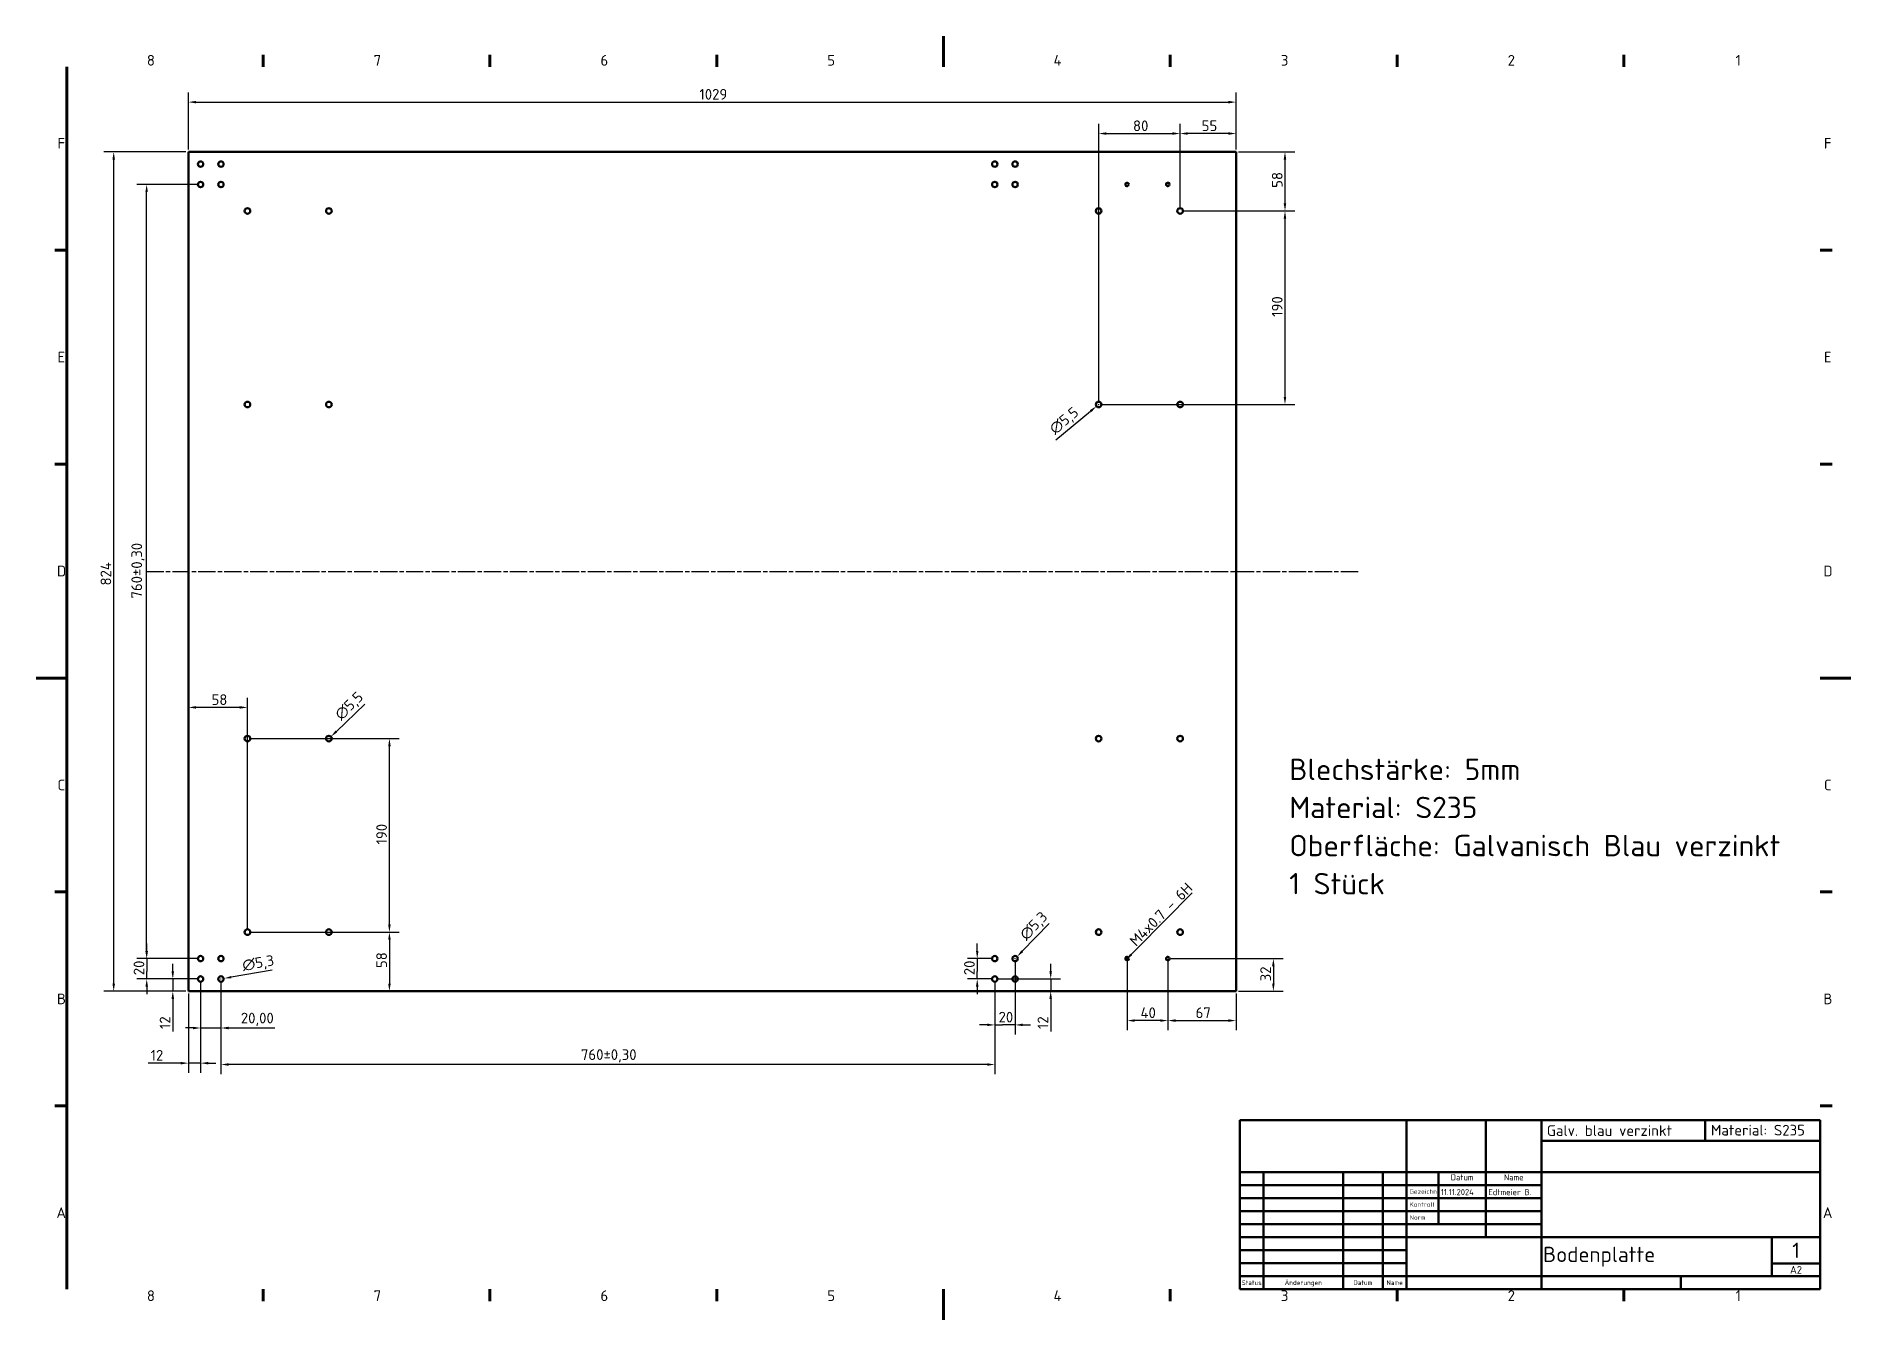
# Model space of a CAD drawing. Header units: millimetres. Extents: x 0 to 1782, y 0 to 1260.
import ezdxf
from ezdxf.enums import TextEntityAlignment as Align

# ---------------------------------------------------------------- set-up
doc = ezdxf.new("R2010")
doc.units = ezdxf.units.MM
doc.header["$LTSCALE"] = 3
doc.linetypes.add('CHAIN', pattern=[0.3543, 0.2362, -0.0295, 0.0591, -0.0295])
for name, color, linetype, lineweight in [('Bemaßung (ISO)', 7, 'Continuous', 25), ('Mittellinie (ISO)', 7, 'Continuous', 25), ('Rahmen (ISO)', 7, 'Continuous', 70), ('Sichtbar (ISO)', 7, 'Continuous', 50), ('Sichtbar schmal (ISO)', 7, 'Continuous', 35), ('Symbol (ISO)', 7, 'Continuous', 25), ('Titel (ISO)', 7, 'Continuous', 50)]:
    doc.layers.add(name, color=color, linetype=linetype, lineweight=lineweight)
doc.styles.add('Notiztext (DIN)', font='isocpeur.ttf')
doc.styles.add('Textstil11', font='isocpeur.ttf')
doc.styles.add('Textstil13', font='isocpeur.ttf')
doc.styles.add('Textstil14', font='isocpeur.ttf')
doc.styles.add('Textstil19', font='isocpeur.ttf')
doc.dimstyles.new('Standard (DIN)', dxfattribs={"dimscale": 3, "dimtxt": 3.5, "dimasz": 2.5, "dimexe": 3.175, "dimexo": 0.8, "dimgap": 0.8, "dimtad": 1, "dimrnd": 1e-08, "dimzin": 0, "dimtxsty": 'Notiztext (DIN)', "dimcen": 0.09, "dimdle": 10, "dimclrd": 256, "dimclre": 256, "dimclrt": 256, "dimadec": 0, "dimazin": 0, "dimtfac": 1, "dimtmove": 0, "dimatfit": 3, "dimfxl": 0, "dimtolj": 1, "dimtzin": 0, "dimlwd": -1, "dimlwe": -1, "dimarcsym": 0})
doc.dimstyles.new('Standard (DIN)$7', dxfattribs={"dimscale": 3, "dimtxt": 3.5, "dimasz": 2.5, "dimexe": 3.175, "dimexo": 0.8, "dimgap": 0.8, "dimtad": 1, "dimrnd": 1e-08, "dimzin": 0, "dimtxsty": 'Notiztext (DIN)', "dimcen": 0.09, "dimdle": 10, "dimclrd": 256, "dimclre": 256, "dimclrt": 256, "dimadec": 0, "dimazin": 0, "dimtfac": 1, "dimtmove": 0, "dimatfit": 3, "dimfxl": 0, "dimtolj": 1, "dimtzin": 0, "dimlwd": -1, "dimlwe": -1, "dimarcsym": 0})

# ---------------------------------------------------------------- blocks, each defined once
blk = doc.blocks.new('Ränder Vorgaberahmen')
at = {"layer": 'Rahmen (ISO)'}
for p, q in [((74.25, 410), (74.25, 413.9)), ((148.5, 410), (148.5, 413.9)), ((222.75, 410), (222.75, 413.9)), ((371.25, 410), (371.25, 413.9)), ((445.5, 410), (445.5, 413.9)), ((519.75, 410), (519.75, 413.9)), ((10, 350), (6.1, 350)), ((584, 350), (587.9, 350)), ((10, 280), (6.1, 280)), ((584, 280), (587.9, 280)), ((10, 140), (6.1, 140)), ((584, 140), (587.9, 140)), ((10, 70), (6.1, 70)), ((584, 70), (587.9, 70)), ((74.25, 10), (74.25, 6.1)), ((148.5, 10), (148.5, 6.1)), ((222.75, 10), (222.75, 6.1)), ((371.25, 10), (371.25, 6.1)), ((445.5, 10), (445.5, 6.1)), ((519.75, 10), (519.75, 6.1))]:
    blk.add_line(p, q, dxfattribs=at)
at = {"layer": 'Rahmen (ISO)', "flags": 128}
for points in [[(297, 420), (297, 410)], [(10, 10), (10, 410)], [(0, 210), (10, 210)], [(594, 210), (584, 210)], [(297, 0), (297, 10)]]:
    blk.add_lwpolyline(points, dxfattribs=at)
at = {"layer": 'Rahmen (ISO)', "char_height": 3.5, "attachment_point": 7, "style": 'Notiztext (DIN)'}
for s, insert in [('8', (36.2, 410.4)), ('7', (110.45, 410.4)), ('6', (184.7, 410.4)), ('5', (258.95, 410.4)), ('4', (333.03, 410.4)), ('3', (407.45, 410.4)), ('2', (481.7, 410.4)), ('1', (556.3, 410.4)), ('F', (6.93, 383.25)), ('F', (585.23, 383.25)), ('E', (6.93, 313.25)), ('E', (585.23, 313.25)), ('D', (6.75, 243.25)), ('D', (585.05, 243.25)), ('C', (6.93, 173.25)), ('C', (585.23, 173.25)), ('B', (6.75, 103.25)), ('B', (585.05, 103.25)), ('A', (6.58, 33.25)), ('A', (584.88, 33.25)), ('8', (36.2, 6.1)), ('7', (110.45, 6.1)), ('6', (184.7, 6.1)), ('5', (258.95, 6.1)), ('4', (333.03, 6.1)), ('3', (407.45, 6.1)), ('2', (481.7, 6.1)), ('1', (556.3, 6.1))]:
    blk.add_mtext(s, dxfattribs=dict(at, insert=insert))
blk = doc.blocks.new('Schriftfelder DIN')
at = {"layer": 'Titel (ISO)'}
for p, q in [((288.4, 155.08), (98.4, 155.08)), ((98.4, 155.08), (98.4, 99.83)), ((153, 99.83), (153, 155.08)), ((179, 138.08), (179, 155.08)), ((197.2, 99.83), (197.2, 155.08)), ((250.8, 148.33), (250.8, 155.08)), ((288.4, 99.83), (288.4, 155.08)), ((197.2, 148.33), (288.4, 148.33)), ((98.4, 138.08), (288.4, 138.08)), ((106.2, 99.83), (106.2, 138.08)), ((132.2, 99.83), (132.2, 138.08)), ((145.2, 99.83), (145.2, 138.08)), ((163.4, 121.08), (163.4, 138.08)), ((179, 116.83), (179, 138.08)), ((98.4, 133.83), (153, 133.83)), ((153, 133.83), (197.2, 133.83)), ((98.4, 129.58), (153, 129.58)), ((98.4, 125.33), (153, 125.33)), ((153, 129.58), (197.2, 129.58)), ((153, 125.33), (197.2, 125.33)), ((98.4, 121.08), (153, 121.08)), ((153, 121.08), (197.2, 121.08)), ((98.4, 116.83), (153, 116.83)), ((153, 116.83), (288.4, 116.83)), ((272.6, 104.08), (272.6, 116.83)), ((98.4, 112.58), (153, 112.58)), ((153, 108.33), (98.4, 108.33)), ((272.6, 108.22), (288.4, 108.22)), ((98.4, 104.08), (153, 104.08)), ((153, 104.08), (197.2, 104.08)), ((197.2, 104.08), (288.4, 104.08)), ((242.8, 99.83), (242.8, 104.08)), ((98.4, 99.83), (288.4, 99.83))]:
    blk.add_line(p, q, dxfattribs=at)
at = {"layer": 'Titel (ISO)', "style": 'Textstil14'}
for s, p in [('Datum', (171.2, 134.83)), ('Name', (188.1, 134.83))]:
    blk.add_text(s, height=2, dxfattribs=at).set_placement(p, align=Align.BOTTOM_CENTER)
at = {"layer": 'Titel (ISO)', "style": 'Textstil13'}
for s, p in [('Gezeichn', (154, 130.58)), ('Kontroll', (154, 126.33)), ('Norm', (154, 122.08))]:
    blk.add_text(s, height=1.5, dxfattribs=at).set_placement(p, align=Align.BOTTOM_LEFT)
for s, p in [('Status', (102.3, 101.95)), ('Änderungen', (119.2, 101.95)), ('Datum', (138.7, 101.95)), ('Name', (149.1, 101.95))]:
    blk.add_text(s, height=1.5, dxfattribs=at).set_placement(p, align=Align.MIDDLE_CENTER)
at = {"layer": 'Titel (ISO)'}
for tag, p, height, style in [('ERSTELLUNGSDATUM_001', (164.2, 130.58), 2, 'Textstil14'), ('AUTOR_001', (179.8, 130.58), 2, 'Textstil14'), ('BAUTEILNUMMER_001', (197.7, 108.7), 5, 'Textstil11'), ('Blattnummer_001', (279.25, 110.02), 5, 'Textstil11'), ('Blattgröße_001', (278.51, 104.9), 2.49, 'Textstil19')]:
    blk.add_attdef(tag, p, '', height=height, dxfattribs=dict(at, style=style))
at = {"layer": 'Titel (ISO)', "style": 'Textstil14'}
for tag, p in [('KONTROLLDATUM', (164.4, 126.33)), ('KONTROLLIERT_VON', (180, 126.33)), ('GENEHM.DAT._KONSTR.', (164.4, 122.08)), ('KONSTR._GEN._VON', (180, 122.08))]:
    blk.add_attdef(tag, text='', height=2, dxfattribs=at).set_placement(p, align=Align.BOTTOM_LEFT)
at = {"layer": 'Titel (ISO)', "style": 'Textstil11'}
blk.add_attdef('TITEL', text='', height=5, dxfattribs=at).set_placement((198.2, 127.45), align=Align.MIDDLE_LEFT)
blk = doc.blocks.new('*D5')
at = {"layer": 'Bemaßung (ISO)'}
for p, q in [((147, 1146.5), (66.5, 1146.5)), ((76, 330), (76, 1139)), ((147, 322.5), (66.5, 322.5))]:
    blk.add_line(p, q, dxfattribs=at)
for points in [[(74.8, 1139), (77.3, 1139), (76, 1146.5)], [(74.8, 330), (77.3, 330), (76, 322.5)]]:
    blk.add_solid(points, dxfattribs=at)
at = {"layer": 'Defpoints', "color": 0}
for p in [(76, 1146.5), (149.4, 1146.5), (149.4, 322.5)]:
    blk.add_point(p, dxfattribs=at)
at = {"layer": 'Bemaßung (ISO)', "insert": (63.1, 720.8), "char_height": 10.5, "attachment_point": 1, "rotation": 90, "style": 'Notiztext (DIN)'}
blk.add_mtext('\\A1;824', dxfattribs=at)
blk = doc.blocks.new('*D6')
at = {"layer": 'Bemaßung (ISO)'}
for p, q in [((149.4, 1148.9), (149.4, 1204.9)), ((156.9, 1195.4), (1170.9, 1195.4)), ((1178.4, 1148.9), (1178.4, 1204.9))]:
    blk.add_line(p, q, dxfattribs=at)
for points in [[(156.9, 1196.6), (156.9, 1194.1), (149.4, 1195.4)], [(1170.9, 1196.6), (1170.9, 1194.1), (1178.4, 1195.4)]]:
    blk.add_solid(points, dxfattribs=at)
at = {"layer": 'Defpoints', "color": 0}
for p in [(1178.4, 1195.4), (149.4, 1146.5), (1178.4, 1146.5)]:
    blk.add_point(p, dxfattribs=at)
at = {"layer": 'Bemaßung (ISO)', "insert": (651.3, 1208.3), "char_height": 10.5, "attachment_point": 1, "style": 'Notiztext (DIN)'}
blk.add_mtext('\\A1;1029', dxfattribs=at)
blk = doc.blocks.new('*D7')
at = {"layer": 'Bemaßung (ISO)'}
for p, q in [((161.4, 332.1), (161.4, 242.4)), ((149.4, 320.1), (149.4, 242.4)), ((141.9, 251.9), (109.9, 251.9)), ((161.4, 251.9), (149.4, 251.9)), ((168.9, 251.9), (176.4, 251.9))]:
    blk.add_line(p, q, dxfattribs=at)
for points in [[(141.9, 253.1), (141.9, 250.6), (149.4, 251.9)], [(168.9, 253.1), (168.9, 250.6), (161.4, 251.9)]]:
    blk.add_solid(points, dxfattribs=at)
at = {"layer": 'Defpoints', "color": 0}
for p in [(149.4, 322.5), (161.4, 334.5), (149.4, 251.9)]:
    blk.add_point(p, dxfattribs=at)
at = {"layer": 'Bemaßung (ISO)', "insert": (112.3, 264.8), "char_height": 10.5, "attachment_point": 1, "style": 'Notiztext (DIN)'}
blk.add_mtext('\\A1;12', dxfattribs=at)
blk = doc.blocks.new('*D8')
at = {"layer": 'Bemaßung (ISO)'}
for p, q in [((161.4, 332.1), (161.4, 276.9)), ((181.4, 332.1), (181.4, 276.9)), ((153.9, 286.4), (146.4, 286.4)), ((161.4, 286.4), (181.4, 286.4)), ((188.9, 286.4), (234.3, 286.4))]:
    blk.add_line(p, q, dxfattribs=at)
for points in [[(153.9, 287.6), (153.9, 285.1), (161.4, 286.4)], [(188.9, 287.6), (188.9, 285.1), (181.4, 286.4)]]:
    blk.add_solid(points, dxfattribs=at)
at = {"layer": 'Defpoints', "color": 0}
for p in [(161.4, 334.5), (181.4, 334.5), (161.4, 286.4)]:
    blk.add_point(p, dxfattribs=at)
at = {"layer": 'Bemaßung (ISO)', "insert": (200.9, 301.4), "char_height": 10.5, "attachment_point": 1, "style": 'Notiztext (DIN)'}
blk.add_mtext('\\A1;20,00', dxfattribs=at)
blk = doc.blocks.new('*D9')
at = {"layer": 'Bemaßung (ISO)'}
for p, q in [((134.1, 342), (134.1, 349.5)), ((159, 334.5), (124.6, 334.5)), ((147, 322.5), (124.6, 322.5)), ((134.1, 334.5), (134.1, 322.5)), ((134.1, 315), (134.1, 283))]:
    blk.add_line(p, q, dxfattribs=at)
for points in [[(132.8, 342), (135.3, 342), (134.1, 334.5)], [(132.8, 315), (135.3, 315), (134.1, 322.5)]]:
    blk.add_solid(points, dxfattribs=at)
at = {"layer": 'Defpoints', "color": 0}
for p in [(134.1, 322.5), (149.4, 322.5), (161.4, 334.5)]:
    blk.add_point(p, dxfattribs=at)
at = {"layer": 'Bemaßung (ISO)', "insert": (121.2, 285.4), "char_height": 10.5, "attachment_point": 1, "rotation": 90, "style": 'Notiztext (DIN)'}
blk.add_mtext('\\A1;12', dxfattribs=at)
blk = doc.blocks.new('*D10')
at = {"layer": 'Bemaßung (ISO)'}
for p, q in [((108.5, 362), (108.5, 369.5)), ((159, 354.5), (98.9, 354.5)), ((108.5, 354.5), (108.5, 347)), ((108.5, 347), (108.5, 342)), ((108.5, 334.5), (108.5, 342)), ((159, 334.5), (98.9, 334.5)), ((108.5, 327), (108.5, 319.5))]:
    blk.add_line(p, q, dxfattribs=at)
for points in [[(107.2, 362), (109.7, 362), (108.5, 354.5)], [(107.2, 327), (109.7, 327), (108.5, 334.5)]]:
    blk.add_solid(points, dxfattribs=at)
at = {"layer": 'Defpoints', "color": 0}
for p in [(161.4, 354.5), (108.5, 334.5), (161.4, 334.5)]:
    blk.add_point(p, dxfattribs=at)
at = {"layer": 'Bemaßung (ISO)', "insert": (95.6, 338.2), "char_height": 10.5, "attachment_point": 1, "rotation": 90, "style": 'Notiztext (DIN)'}
blk.add_mtext('\\A1;20', dxfattribs=at)
blk = doc.blocks.new('*D11')
at = {"layer": 'Bemaßung (ISO)'}
for p, q in [((231.8, 343), (191.4, 336.2)), ((181.1, 334.5), (181.6, 334.5)), ((181.4, 334.2), (181.4, 334.8))]:
    blk.add_line(p, q, dxfattribs=at)
blk.add_solid([(191.2, 337.4), (191.6, 335), (184, 335)], dxfattribs=at)
at = {"layer": 'Defpoints', "color": 0}
for p in [(178.8, 334.1), (184, 335)]:
    blk.add_point(p, dxfattribs=at)
at = {"layer": 'Bemaßung (ISO)', "insert": (201.5, 353.1), "char_height": 10.5, "attachment_point": 1, "rotation": 9.5491, "style": 'Notiztext (DIN)'}
blk.add_mtext('\\A1;∅5,3', dxfattribs=at)
blk = doc.blocks.new('*D12')
at = {"layer": 'Bemaßung (ISO)'}
for p, q in [((209.8, 380.5), (356.4, 380.5)), ((346.8, 373), (346.8, 330))]:
    blk.add_line(p, q, dxfattribs=at)
for points in [[(345.6, 373), (348.1, 373), (346.8, 380.5)], [(345.6, 330), (348.1, 330), (346.8, 322.5)]]:
    blk.add_solid(points, dxfattribs=at)
at = {"layer": 'Defpoints', "color": 0}
for p in [(207.4, 380.5), (346.8, 322.5), (346.8, 322.5)]:
    blk.add_point(p, dxfattribs=at)
at = {"layer": 'Bemaßung (ISO)', "insert": (333.9, 345.2), "char_height": 10.5, "attachment_point": 1, "rotation": 90, "style": 'Notiztext (DIN)'}
blk.add_mtext('\\A1;58', dxfattribs=at)
blk = doc.blocks.new('*D13')
at = {"layer": 'Bemaßung (ISO)'}
for p, q in [((209.8, 570.5), (356.4, 570.5)), ((346.8, 388), (346.8, 563)), ((209.8, 380.5), (356.4, 380.5))]:
    blk.add_line(p, q, dxfattribs=at)
for points in [[(345.6, 563), (348.1, 563), (346.8, 570.5)], [(345.6, 388), (348.1, 388), (346.8, 380.5)]]:
    blk.add_solid(points, dxfattribs=at)
at = {"layer": 'Defpoints', "color": 0}
for p in [(207.4, 570.5), (346.8, 570.5), (207.4, 380.5)]:
    blk.add_point(p, dxfattribs=at)
at = {"layer": 'Bemaßung (ISO)', "insert": (333.9, 466.6), "char_height": 10.5, "attachment_point": 1, "rotation": 90, "style": 'Notiztext (DIN)'}
blk.add_mtext('\\A1;190', dxfattribs=at)
blk = doc.blocks.new('*D14')
at = {"layer": 'Bemaßung (ISO)'}
for p, q in [((207.4, 382.9), (207.4, 610.6)), ((199.9, 601.1), (156.9, 601.1))]:
    blk.add_line(p, q, dxfattribs=at)
for points in [[(156.9, 602.4), (156.9, 599.9), (149.4, 601.1)], [(199.9, 602.4), (199.9, 599.9), (207.4, 601.1)]]:
    blk.add_solid(points, dxfattribs=at)
at = {"layer": 'Defpoints', "color": 0}
for p in [(149.4, 601.1), (149.4, 601.1), (207.4, 380.5)]:
    blk.add_point(p, dxfattribs=at)
at = {"layer": 'Bemaßung (ISO)', "insert": (172.1, 614), "char_height": 10.5, "attachment_point": 1, "style": 'Notiztext (DIN)'}
blk.add_mtext('\\A1;58', dxfattribs=at)
blk = doc.blocks.new('*D15')
at = {"layer": 'Bemaßung (ISO)'}
for p, q in [((322.6, 604.4), (294.8, 577.6)), ((287.1, 570.5), (287.6, 570.5)), ((287.4, 570.2), (287.4, 570.8))]:
    blk.add_line(p, q, dxfattribs=at)
blk.add_solid([(293.9, 578.5), (295.6, 576.7), (289.4, 572.4)], dxfattribs=at)
at = {"layer": 'Defpoints', "color": 0}
for p in [(289.4, 572.4), (285.4, 568.6)]:
    blk.add_point(p, dxfattribs=at)
at = {"layer": 'Bemaßung (ISO)', "insert": (291.9, 595.7), "char_height": 10.5, "attachment_point": 1, "rotation": 43.9059, "style": 'Notiztext (DIN)'}
blk.add_mtext('\\A1;∅5,5', dxfattribs=at)
blk = doc.blocks.new('*D16')
at = {"layer": 'Bemaßung (ISO)'}
for p, q in [((181.4, 332.1), (181.4, 241)), ((941.4, 332.1), (941.4, 241)), ((933.9, 250.5), (188.9, 250.5))]:
    blk.add_line(p, q, dxfattribs=at)
for points in [[(188.9, 251.8), (188.9, 249.3), (181.4, 250.5)], [(933.9, 251.8), (933.9, 249.3), (941.4, 250.5)]]:
    blk.add_solid(points, dxfattribs=at)
at = {"layer": 'Defpoints', "color": 0}
for p in [(181.4, 334.5), (941.4, 334.5), (181.4, 250.5)]:
    blk.add_point(p, dxfattribs=at)
at = {"layer": 'Bemaßung (ISO)', "insert": (534.9, 265.5), "char_height": 10.5, "attachment_point": 1, "style": 'Notiztext (DIN)'}
blk.add_mtext('\\A1;760±0,30', dxfattribs=at)
blk = doc.blocks.new('*D17')
at = {"layer": 'Bemaßung (ISO)'}
for p, q in [((159, 1114.5), (98.9, 1114.5)), ((108.4, 362), (108.4, 1107)), ((159, 354.5), (98.9, 354.5))]:
    blk.add_line(p, q, dxfattribs=at)
for points in [[(107.1, 1107), (109.6, 1107), (108.4, 1114.5)], [(107.1, 362), (109.6, 362), (108.4, 354.5)]]:
    blk.add_solid(points, dxfattribs=at)
at = {"layer": 'Defpoints', "color": 0}
for p in [(108.4, 1114.5), (161.4, 1114.5), (161.4, 354.5)]:
    blk.add_point(p, dxfattribs=at)
at = {"layer": 'Bemaßung (ISO)', "insert": (93.4, 708), "char_height": 10.5, "attachment_point": 1, "rotation": 90, "style": 'Notiztext (DIN)'}
blk.add_mtext('\\A1;760±0,30', dxfattribs=at)
blk = doc.blocks.new('*D18')
at = {"layer": 'Bemaßung (ISO)'}
for p, q in [((961.4, 352.1), (961.4, 279.9)), ((941.4, 332.1), (941.4, 279.9)), ((933.9, 289.4), (926.4, 289.4)), ((941.4, 289.4), (948.9, 289.4)), ((953.9, 289.4), (948.9, 289.4)), ((961.4, 289.4), (953.9, 289.4)), ((968.9, 289.4), (976.4, 289.4))]:
    blk.add_line(p, q, dxfattribs=at)
for points in [[(933.9, 290.7), (933.9, 288.2), (941.4, 289.4)], [(968.9, 290.7), (968.9, 288.2), (961.4, 289.4)]]:
    blk.add_solid(points, dxfattribs=at)
at = {"layer": 'Defpoints', "color": 0}
for p in [(961.4, 354.5), (941.4, 334.5), (941.4, 289.4)]:
    blk.add_point(p, dxfattribs=at)
at = {"layer": 'Bemaßung (ISO)', "insert": (945.1, 302.3), "char_height": 10.5, "attachment_point": 1, "style": 'Notiztext (DIN)'}
blk.add_mtext('\\A1;20', dxfattribs=at)
blk = doc.blocks.new('*D19')
at = {"layer": 'Bemaßung (ISO)'}
for p, q in [((996.3, 342), (996.3, 349.5)), ((943.8, 334.5), (1005.8, 334.5)), ((996.3, 334.5), (996.3, 322.5)), ((996.3, 315), (996.3, 283))]:
    blk.add_line(p, q, dxfattribs=at)
for points in [[(995, 342), (997.5, 342), (996.3, 334.5)], [(995, 315), (997.5, 315), (996.3, 322.5)]]:
    blk.add_solid(points, dxfattribs=at)
at = {"layer": 'Defpoints', "color": 0}
for p in [(941.4, 334.5), (996.3, 322.5), (1004.8, 322.5)]:
    blk.add_point(p, dxfattribs=at)
at = {"layer": 'Bemaßung (ISO)', "insert": (983.4, 285.4), "char_height": 10.5, "attachment_point": 1, "rotation": 90, "style": 'Notiztext (DIN)'}
blk.add_mtext('\\A1;12', dxfattribs=at)
blk = doc.blocks.new('*D20')
at = {"layer": 'Bemaßung (ISO)'}
for p, q in [((924.1, 362), (924.1, 369.5)), ((939, 354.5), (914.6, 354.5)), ((924.1, 354.5), (924.1, 347)), ((924.1, 347), (924.1, 342)), ((924.1, 334.5), (924.1, 342)), ((939, 334.5), (914.6, 334.5)), ((924.1, 327), (924.1, 319.5))]:
    blk.add_line(p, q, dxfattribs=at)
for points in [[(922.9, 362), (925.4, 362), (924.1, 354.5)], [(922.9, 327), (925.4, 327), (924.1, 334.5)]]:
    blk.add_solid(points, dxfattribs=at)
at = {"layer": 'Defpoints', "color": 0}
for p in [(941.4, 354.5), (924.1, 334.5), (941.4, 334.5)]:
    blk.add_point(p, dxfattribs=at)
at = {"layer": 'Bemaßung (ISO)', "insert": (911.2, 338.2), "char_height": 10.5, "attachment_point": 1, "rotation": 90, "style": 'Notiztext (DIN)'}
blk.add_mtext('\\A1;20', dxfattribs=at)
blk = doc.blocks.new('*D21')
at = {"layer": 'Bemaßung (ISO)'}
for p, q in [((994.9, 389.1), (968.4, 361.8)), ((961.1, 354.5), (961.6, 354.5)), ((961.4, 354.2), (961.4, 354.8))]:
    blk.add_line(p, q, dxfattribs=at)
blk.add_solid([(967.5, 362.7), (969.3, 360.9), (963.2, 356.4)], dxfattribs=at)
at = {"layer": 'Defpoints', "color": 0}
for p in [(963.2, 356.4), (959.5, 352.6)]:
    blk.add_point(p, dxfattribs=at)
at = {"layer": 'Bemaßung (ISO)', "insert": (964.6, 379.3), "char_height": 10.5, "attachment_point": 1, "rotation": 45.813, "style": 'Notiztext (DIN)'}
blk.add_mtext('\\A1;∅5,3', dxfattribs=at)
blk = doc.blocks.new('*D22')
at = {"layer": 'Bemaßung (ISO)'}
for p, q in [((1111.4, 352.1), (1111.4, 284.2)), ((1178.4, 320.1), (1178.4, 284.2)), ((1118.9, 293.7), (1170.9, 293.7))]:
    blk.add_line(p, q, dxfattribs=at)
for points in [[(1118.9, 294.9), (1118.9, 292.4), (1111.4, 293.7)], [(1170.9, 294.9), (1170.9, 292.4), (1178.4, 293.7)]]:
    blk.add_solid(points, dxfattribs=at)
at = {"layer": 'Defpoints', "color": 0}
for p in [(1111.4, 354.5), (1178.4, 322.5), (1178.4, 293.7)]:
    blk.add_point(p, dxfattribs=at)
at = {"layer": 'Bemaßung (ISO)', "insert": (1138.6, 306.6), "char_height": 10.5, "attachment_point": 1, "style": 'Notiztext (DIN)'}
blk.add_mtext('\\A1;67', dxfattribs=at)
blk = doc.blocks.new('*D23')
at = {"layer": 'Bemaßung (ISO)'}
for p, q in [((1071.4, 352.1), (1071.4, 284.2)), ((1111.4, 352.1), (1111.4, 284.2)), ((1103.9, 293.7), (1078.9, 293.7))]:
    blk.add_line(p, q, dxfattribs=at)
for points in [[(1078.9, 294.9), (1078.9, 292.4), (1071.4, 293.7)], [(1103.9, 294.9), (1103.9, 292.4), (1111.4, 293.7)]]:
    blk.add_solid(points, dxfattribs=at)
at = {"layer": 'Defpoints', "color": 0}
for p in [(1071.4, 354.5), (1111.4, 354.5), (1071.4, 293.7)]:
    blk.add_point(p, dxfattribs=at)
at = {"layer": 'Bemaßung (ISO)', "insert": (1084.5, 306.6), "char_height": 10.5, "attachment_point": 1, "style": 'Notiztext (DIN)'}
blk.add_mtext('\\A1;40', dxfattribs=at)
blk = doc.blocks.new('*D24')
at = {"layer": 'Bemaßung (ISO)'}
for p, q in [((1113.8, 354.5), (1224.5, 354.5)), ((1215, 347), (1215, 330)), ((1180.8, 322.5), (1224.5, 322.5))]:
    blk.add_line(p, q, dxfattribs=at)
for points in [[(1213.7, 347), (1216.2, 347), (1215, 354.5)], [(1213.7, 330), (1216.2, 330), (1215, 322.5)]]:
    blk.add_solid(points, dxfattribs=at)
at = {"layer": 'Defpoints', "color": 0}
for p in [(1111.4, 354.5), (1178.4, 322.5), (1215, 322.5)]:
    blk.add_point(p, dxfattribs=at)
at = {"layer": 'Bemaßung (ISO)', "insert": (1202.1, 332.2), "char_height": 10.5, "attachment_point": 1, "rotation": 90, "style": 'Notiztext (DIN)'}
blk.add_mtext('\\A1;32', dxfattribs=at)
blk = doc.blocks.new('*D25')
at = {"layer": 'Bemaßung (ISO)'}
for p, q in [((1123.4, 1090.9), (1123.4, 1174)), ((1170.9, 1164.5), (1130.9, 1164.5)), ((1178.4, 1148.9), (1178.4, 1174))]:
    blk.add_line(p, q, dxfattribs=at)
for points in [[(1130.9, 1165.8), (1130.9, 1163.3), (1123.4, 1164.5)], [(1170.9, 1165.8), (1170.9, 1163.3), (1178.4, 1164.5)]]:
    blk.add_solid(points, dxfattribs=at)
at = {"layer": 'Defpoints', "color": 0}
for p in [(1123.4, 1164.5), (1178.4, 1146.5), (1123.4, 1088.5)]:
    blk.add_point(p, dxfattribs=at)
at = {"layer": 'Bemaßung (ISO)', "insert": (1144.6, 1177.4), "char_height": 10.5, "attachment_point": 1, "style": 'Notiztext (DIN)'}
blk.add_mtext('\\A1;55', dxfattribs=at)
blk = doc.blocks.new('*D26')
at = {"layer": 'Bemaßung (ISO)'}
for p, q in [((1043.4, 900.9), (1043.4, 1174)), ((1050.9, 1164.5), (1115.9, 1164.5)), ((1123.4, 1090.9), (1123.4, 1174))]:
    blk.add_line(p, q, dxfattribs=at)
for points in [[(1050.9, 1165.8), (1050.9, 1163.3), (1043.4, 1164.5)], [(1115.9, 1165.8), (1115.9, 1163.3), (1123.4, 1164.5)]]:
    blk.add_solid(points, dxfattribs=at)
at = {"layer": 'Defpoints', "color": 0}
for p in [(1123.4, 1164.5), (1123.4, 1088.5), (1043.4, 898.5)]:
    blk.add_point(p, dxfattribs=at)
at = {"layer": 'Bemaßung (ISO)', "insert": (1077.1, 1177.4), "char_height": 10.5, "attachment_point": 1, "style": 'Notiztext (DIN)'}
blk.add_mtext('\\A1;80', dxfattribs=at)
blk = doc.blocks.new('*D27')
at = {"layer": 'Bemaßung (ISO)'}
for p, q in [((1180.8, 1146.5), (1235.9, 1146.5)), ((1226.4, 1096), (1226.4, 1139)), ((1125.8, 1088.5), (1235.9, 1088.5))]:
    blk.add_line(p, q, dxfattribs=at)
for points in [[(1225.1, 1139), (1227.6, 1139), (1226.4, 1146.5)], [(1225.1, 1096), (1227.6, 1096), (1226.4, 1088.5)]]:
    blk.add_solid(points, dxfattribs=at)
at = {"layer": 'Defpoints', "color": 0}
for p in [(1178.4, 1146.5), (1226.4, 1146.5), (1123.4, 1088.5)]:
    blk.add_point(p, dxfattribs=at)
at = {"layer": 'Bemaßung (ISO)', "insert": (1213.5, 1111.2), "char_height": 10.5, "attachment_point": 1, "rotation": 90, "style": 'Notiztext (DIN)'}
blk.add_mtext('\\A1;58', dxfattribs=at)
blk = doc.blocks.new('*D28')
at = {"layer": 'Bemaßung (ISO)'}
for p, q in [((1125.8, 1088.5), (1235.9, 1088.5)), ((1226.4, 906), (1226.4, 1081)), ((1045.8, 898.5), (1235.9, 898.5))]:
    blk.add_line(p, q, dxfattribs=at)
for points in [[(1225.1, 1081), (1227.6, 1081), (1226.4, 1088.5)], [(1225.1, 906), (1227.6, 906), (1226.4, 898.5)]]:
    blk.add_solid(points, dxfattribs=at)
at = {"layer": 'Defpoints', "color": 0}
for p in [(1123.4, 1088.5), (1226.4, 1088.5), (1043.4, 898.5)]:
    blk.add_point(p, dxfattribs=at)
at = {"layer": 'Bemaßung (ISO)', "insert": (1213.5, 984.6), "char_height": 10.5, "attachment_point": 1, "rotation": 90, "style": 'Notiztext (DIN)'}
blk.add_mtext('\\A1;190', dxfattribs=at)
blk = doc.blocks.new('*D29')
at = {"layer": 'Bemaßung (ISO)'}
for p, q in [((1001.3, 863.8), (1035.5, 892)), ((1043.1, 898.5), (1043.6, 898.5)), ((1043.4, 898.2), (1043.4, 898.8))]:
    blk.add_line(p, q, dxfattribs=at)
blk.add_solid([(1034.7, 893), (1036.3, 891), (1041.2, 896.8)], dxfattribs=at)
at = {"layer": 'Defpoints', "color": 0}
for p in [(1041.2, 896.8), (1045.5, 900.3)]:
    blk.add_point(p, dxfattribs=at)
at = {"layer": 'Bemaßung (ISO)', "insert": (993.6, 876.9), "char_height": 10.5, "attachment_point": 1, "rotation": 39.5244, "style": 'Notiztext (DIN)'}
blk.add_mtext('\\A1;∅5,5', dxfattribs=at)

msp = doc.modelspace()

# ---------------------------------------------------------------- linework, layer by layer
at = {"layer": 'Mittellinie (ISO)', "linetype": 'CHAIN', "ltscale": 23.990969}
msp.add_line((108.12, 734.515), (1299.57, 734.515), dxfattribs=at)
at = {"layer": 'Sichtbar (ISO)'}
for p, q in [((149.371, 322.515), (149.371, 1146.515)), ((149.371, 1146.515), (1178.371, 1146.515)), ((1178.371, 1146.515), (1178.371, 322.515)), ((1178.371, 322.515), (149.371, 322.515))]:
    msp.add_line(p, q, dxfattribs=at)
for centre, radius in [((161.371, 1134.515), 2.65), ((181.371, 1134.515), 2.65), ((941.371, 1134.515), 2.65), ((961.371, 1134.515), 2.65), ((161.371, 1114.515), 2.65), ((181.371, 1114.515), 2.65), ((941.371, 1114.515), 2.65), ((961.371, 1114.515), 2.65), ((1071.371, 1114.515), 1.621), ((1111.371, 1114.515), 1.621), ((207.371, 1088.515), 2.75), ((287.371, 1088.515), 2.75), ((1043.371, 1088.515), 2.75), ((1123.371, 1088.515), 2.75), ((207.371, 898.515), 2.75), ((287.371, 898.515), 2.75), ((1043.371, 898.515), 2.75), ((1123.371, 898.515), 2.75), ((207.371, 570.515), 2.75), ((287.371, 570.515), 2.75), ((1043.371, 570.515), 2.75), ((1123.371, 570.515), 2.75), ((207.371, 380.515), 2.75), ((287.371, 380.515), 2.75), ((1043.371, 380.515), 2.75), ((1123.371, 380.515), 2.75), ((161.371, 354.515), 2.65), ((181.371, 354.515), 2.65), ((941.371, 354.515), 2.65), ((961.371, 354.515), 2.65), ((1071.371, 354.515), 1.621), ((1111.371, 354.515), 1.621), ((161.371, 334.515), 2.65), ((181.371, 334.515), 2.65), ((941.371, 334.515), 2.65), ((961.371, 334.515), 2.65)]:
    msp.add_circle(centre, radius, dxfattribs=at)
at = {"layer": 'Sichtbar schmal (ISO)'}
for centre, start, end in [((1071.371, 1114.515), 10, 280), ((1111.371, 1114.515), 10, 280), ((1071.371, 354.515), 80, 350), ((1111.371, 354.515), 80, 350)]:
    msp.add_arc(centre, 2, start, end, dxfattribs=at)

# ---------------------------------------------------------------- block references
at = {"xscale": 3, "yscale": 3, "zscale": 3}
msp.add_blockref('Ränder Vorgaberahmen', (0, 0), dxfattribs=at)
msp.add_blockref('Schriftfelder DIN', (886.797, -269.484), dxfattribs=at).add_auto_attribs({'Blattnummer_001': '1', 'Blattgröße_001': 'A2', 'BAUTEILNUMMER_001': 'Bodenplatte', 'ERSTELLUNGSDATUM_001': '11.11.2024', 'AUTOR_001': 'Edtmeier B.'})

# ---------------------------------------------------------------- texts
at = {"layer": 'Symbol (ISO)', "insert": (1230.616, 550.795), "char_height": 21, "width": 472.26623, "attachment_point": 1, "line_spacing_factor": 1.068348, "style": 'Notiztext (DIN)'}
msp.add_mtext('\\fISOCPEUR|b0|i0;\\H21.0000;Blechstärke: 5mm\\P\\fISOCPEUR|b0|i0;\\H21.0000;Material: S235\\P\\fISOCPEUR|b0|i0;\\H21.0000;Oberfläche: Galvanisch Blau verzinkt\\P\\fISOCPEUR|b0|i0;\\H21.0000;1 Stück', dxfattribs=at)
at = {"layer": 'Symbol (ISO)', "insert": (1080.119, 365.807), "char_height": 10.5, "width": 79.49815, "attachment_point": 7, "rotation": 45.195852, "line_spacing_factor": 0.6125, "style": 'Notiztext (DIN)'}
msp.add_mtext('M4x0.7 - 6H', dxfattribs=at)
at = {"layer": 'Symbol (ISO)', "char_height": 10.5, "attachment_point": 1, "style": 'Notiztext (DIN)'}
for s, insert, width in [('\\fISOCPEUR|b0|i0;Galv. blau verzinkt', (1483.584, 190.93), 121.73377), ('\\fISOCPEUR|b0|i0;Material: S235', (1644.678, 191.337), 91.30519)]:
    msp.add_mtext(s, dxfattribs=dict(at, insert=insert, width=width))

# ---------------------------------------------------------------- dimensions: what is measured, and where the dimension line sits
at = {"layer": 'Bemaßung (ISO)'}
for base, p1, p2, angle, override, picture, middle in [((1178.371, 1195.394), (149.371, 1146.515), (1178.371, 1146.515), 180, {"dimgap": 0.8, "dimdec": 0, "dimtol": 0, "dimlim": 0, "dimtp": 0, "dimtm": 0, "dimtdec": 2, "dimtofl": 0, "dimatfit": 1}, '*D6', (663.871, 1195.394)), ((1123.371, 1164.502), (1043.371, 898.515), (1123.371, 1088.515), 180, {"dimgap": 0.8, "dimdec": 0, "dimtol": 0, "dimlim": 0, "dimtp": 0, "dimtm": 0, "dimtdec": 2, "dimtofl": 0, "dimatfit": 1}, '*D26', (1083.371, 1164.502)), ((1123.371, 1164.502), (1178.371, 1146.515), (1123.371, 1088.515), 180, {"dimgap": 0.8, "dimdec": 0, "dimtol": 0, "dimlim": 0, "dimtp": 0, "dimtm": 0, "dimtdec": 2, "dimtofl": 0, "dimatfit": 1}, '*D25', (1150.871, 1164.502)), ((76.012, 1146.515), (149.371, 322.515), (149.371, 1146.515), 90, {"dimgap": 0.8, "dimdec": 0, "dimtol": 0, "dimlim": 0, "dimtp": 0, "dimtm": 0, "dimtdec": 2, "dimtofl": 0, "dimatfit": 1}, '*D5', (76.012, 731.306)), ((1226.371, 1146.515), (1123.371, 1088.515), (1178.371, 1146.515), 270, {"dimgap": 0.8, "dimdec": 0, "dimtol": 0, "dimlim": 0, "dimtp": 0, "dimtm": 0, "dimtdec": 2, "dimtofl": 0, "dimatfit": 1}, '*D27', (1226.371, 1117.515)), ((108.388, 1114.515), (161.371, 354.515), (161.371, 1114.515), 90, {"dimgap": 0.8, "dimdec": 0, "dimtol": 1, "dimlim": 0, "dimtp": 0.3, "dimtm": 0.3, "dimtdec": 2, "dimtofl": 0, "dimatfit": 1}, '*D17', (108.388, 734.515)), ((1226.371, 1088.515), (1043.371, 898.515), (1123.371, 1088.515), 90, {"dimgap": 0.8, "dimdec": 0, "dimtol": 0, "dimlim": 0, "dimtp": 0, "dimtm": 0, "dimtdec": 2, "dimtofl": 0, "dimatfit": 1}, '*D28', (1226.371, 993.515)), ((346.832, 570.515), (207.371, 380.515), (207.371, 570.515), 90, {"dimgap": 0.8, "dimdec": 0, "dimtol": 0, "dimlim": 0, "dimtp": 0, "dimtm": 0, "dimtdec": 2, "dimtofl": 0, "dimatfit": 1}, '*D13', (346.832, 475.515)), ((346.832, 322.515), (207.371, 380.515), (346.832, 322.515), 90, {"dimgap": 0.8, "dimdec": 0, "dimse2": 1, "dimtol": 0, "dimlim": 0, "dimtp": 0, "dimtm": 0, "dimtdec": 2, "dimtofl": 0, "dimatfit": 1}, '*D12', (346.832, 351.515)), ((108.463, 334.515), (161.371, 354.515), (161.371, 334.515), 90, {"dimgap": 0.8, "dimdec": 0, "dimtol": 0, "dimlim": 0, "dimtp": 0, "dimtm": 0, "dimtdec": 2, "dimtofl": 0}, '*D10', (108.463, 344.515)), ((924.103, 334.515), (941.371, 354.515), (941.371, 334.515), 90, {"dimgap": 0.8, "dimdec": 0, "dimtol": 0, "dimlim": 0, "dimtp": 0, "dimtm": 0, "dimtdec": 2, "dimtofl": 0}, '*D20', (924.103, 344.515)), ((134.083, 322.515), (161.371, 334.515), (149.371, 322.515), 90, {"dimgap": 0.8, "dimdec": 0, "dimtol": 0, "dimlim": 0, "dimtp": 0, "dimtm": 0, "dimtdec": 2, "dimtofl": 1, "dimatfit": 1}, '*D9', (134.083, 290.678)), ((941.371, 289.401), (961.371, 354.515), (941.371, 334.515), 180, {"dimgap": 0.8, "dimdec": 0, "dimtol": 0, "dimlim": 0, "dimtp": 0, "dimtm": 0, "dimtdec": 2, "dimtofl": 0}, '*D18', (951.371, 289.401)), ((996.284, 322.515), (941.371, 334.515), (1004.815, 322.515), 90, {"dimgap": 0.8, "dimdec": 0, "dimse2": 1, "dimtol": 0, "dimlim": 0, "dimtp": 0, "dimtm": 0, "dimtdec": 2, "dimtofl": 1, "dimatfit": 1}, '*D19', (996.284, 290.678)), ((1071.371, 293.685), (1111.371, 354.515), (1071.371, 354.515), 180, {"dimgap": 0.8, "dimdec": 0, "dimtol": 0, "dimlim": 0, "dimtp": 0, "dimtm": 0, "dimtdec": 2, "dimtofl": 0, "dimatfit": 1}, '*D23', (1091.371, 293.685)), ((1178.371, 293.685), (1111.371, 354.515), (1178.371, 322.515), 180, {"dimgap": 0.8, "dimdec": 0, "dimtol": 0, "dimlim": 0, "dimtp": 0, "dimtm": 0, "dimtdec": 2, "dimtofl": 0, "dimatfit": 1}, '*D22', (1144.871, 293.685)), ((1214.98, 322.515), (1111.371, 354.515), (1178.371, 322.515), 90, {"dimgap": 0.8, "dimdec": 0, "dimtol": 0, "dimlim": 0, "dimtp": 0, "dimtm": 0, "dimtdec": 2, "dimtofl": 0, "dimatfit": 1}, '*D24', (1214.98, 338.515)), ((161.371, 286.394), (181.371, 334.515), (161.371, 334.515), 180, {"dimgap": 0.8, "dimdec": 2, "dimtol": 0, "dimlim": 0, "dimtp": 0, "dimtm": 0, "dimtdec": 2, "dimtofl": 1, "dimatfit": 1}, '*D8', (216.39, 286.394)), ((181.371, 250.515), (941.371, 334.515), (181.371, 334.515), 180, {"dimgap": 0.8, "dimdec": 0, "dimtol": 1, "dimlim": 0, "dimtp": 0.3, "dimtm": 0.3, "dimtdec": 2, "dimtofl": 0, "dimatfit": 1}, '*D16', (561.371, 250.515))]:
    dim = msp.add_linear_dim(base=base, p1=p1, p2=p2, angle=angle, dimstyle='Standard (DIN)', override=override, dxfattribs=at)
    dim.commit()
    dim.dimension.update_dxf_attribs({"geometry": picture, "text_midpoint": middle, "dimtype": 160})
for p1, p2, picture, middle in [((1045.492, 900.265), (1041.25, 896.765), '*D29', (1013.053, 873.501)), ((285.39, 568.608), (289.352, 572.422), '*D15', (311.567, 593.804)), ((178.758, 334.075), (183.984, 334.955), '*D11', (216.705, 340.459))]:
    dim = msp.add_diameter_dim_2p(p1=p1, p2=p2, dimstyle='Standard (DIN)', override={"dimgap": 0.8, "dimdec": 1, "dimlfac": 1, "dimtol": 0, "dimlim": 0, "dimtp": 0, "dimtm": 0, "dimtdec": 2, "dimtofl": 0}, dxfattribs=at)
    dim.commit()
    dim.dimension.update_dxf_attribs({"geometry": picture, "text_midpoint": middle, "dimtype": 163})
for base, p1, p2, override, picture, middle in [((149.371, 601.121), (207.371, 380.515), (149.371, 601.121), {"dimgap": 0.8, "dimdec": 0, "dimse2": 1, "dimtol": 0, "dimlim": 0, "dimtp": 0, "dimtm": 0, "dimtdec": 2, "dimtofl": 0, "dimatfit": 1}, '*D14', (178.371, 601.121)), ((149.371, 251.897), (161.371, 334.515), (149.371, 322.515), {"dimgap": 0.8, "dimdec": 0, "dimtol": 0, "dimlim": 0, "dimtp": 0, "dimtm": 0, "dimtdec": 2, "dimtofl": 1, "dimatfit": 1}, '*D7', (117.534, 251.897))]:
    dim = msp.add_linear_dim(base=base, p1=p1, p2=p2, dimstyle='Standard (DIN)', override=override, dxfattribs=at)
    dim.commit()
    dim.dimension.update_dxf_attribs({"geometry": picture, "text_midpoint": middle, "dimtype": 160})
dim = msp.add_diameter_dim_2p(p1=(959.524, 352.615), p2=(963.218, 356.415), dimstyle='Standard (DIN)', override={"dimgap": 0.8, "dimdec": 1, "dimlfac": 1, "dimtol": 0, "dimlim": 0, "dimtp": 0, "dimtm": 0, "dimtdec": 2, "dimtofl": 0}, dxfattribs=at)
dim.commit()
dim.dimension.update_dxf_attribs({"geometry": '*D21', "text_midpoint": (978.073, 384.179)})

# ---------------------------------------------------------------- leaders
at = {"layer": 'Symbol (ISO)', "annotation_type": 0, "has_hookline": 1, "hookline_direction": 0, "text_width": 76.65, "horizontal_direction": (0.704686, 0.70952, 0)}
msp.add_leader([(1069.962, 353.096), (1081.361, 364.573)], dimstyle='Standard (DIN)$7', override={"dimgap": 0, "dimtad": 1}, dxfattribs=at)

doc.saveas('drawing.dxf')
